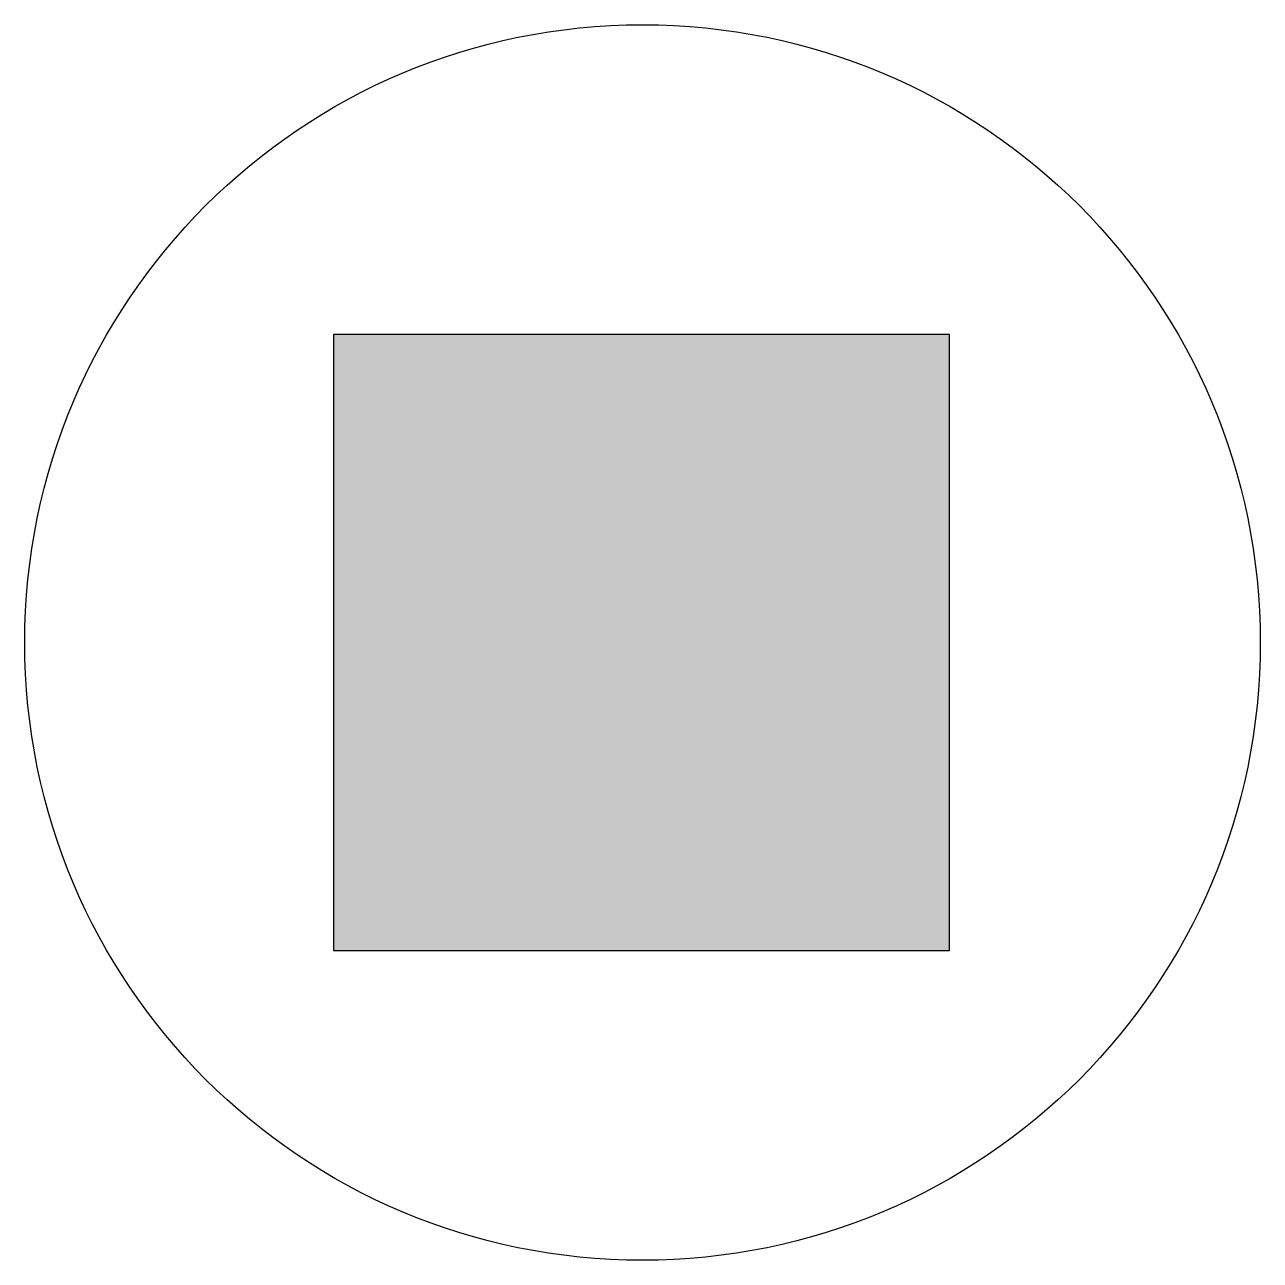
# Model space of a CAD drawing. Extents: x -0.187 to 0.188, y -0.187 to 0.188.
import ezdxf

# ---------------------------------------------------------------- set-up
doc = ezdxf.new("R2010")
doc.units = 0
doc.header["$LTSCALE"] = 0.2

msp = doc.modelspace()

# ---------------------------------------------------------------- hatches: boundary and pattern name
msp.add_hatch(color=256).paths.add_polyline_path([(0.09363, 0.09344), (-0.09325, 0.09344), (-0.09325, -0.09343), (0.09363, -0.09343)])

# ---------------------------------------------------------------- linework, layer by layer
at = {"flags": 128}
msp.add_lwpolyline([(0.09363, 0.09344), (-0.09325, 0.09344), (-0.09325, -0.09343), (0.09363, -0.09343)], close=True, dxfattribs=at)
msp.add_circle((0.0005, 0.00001), 0.1875)

doc.saveas('drawing.dxf')
